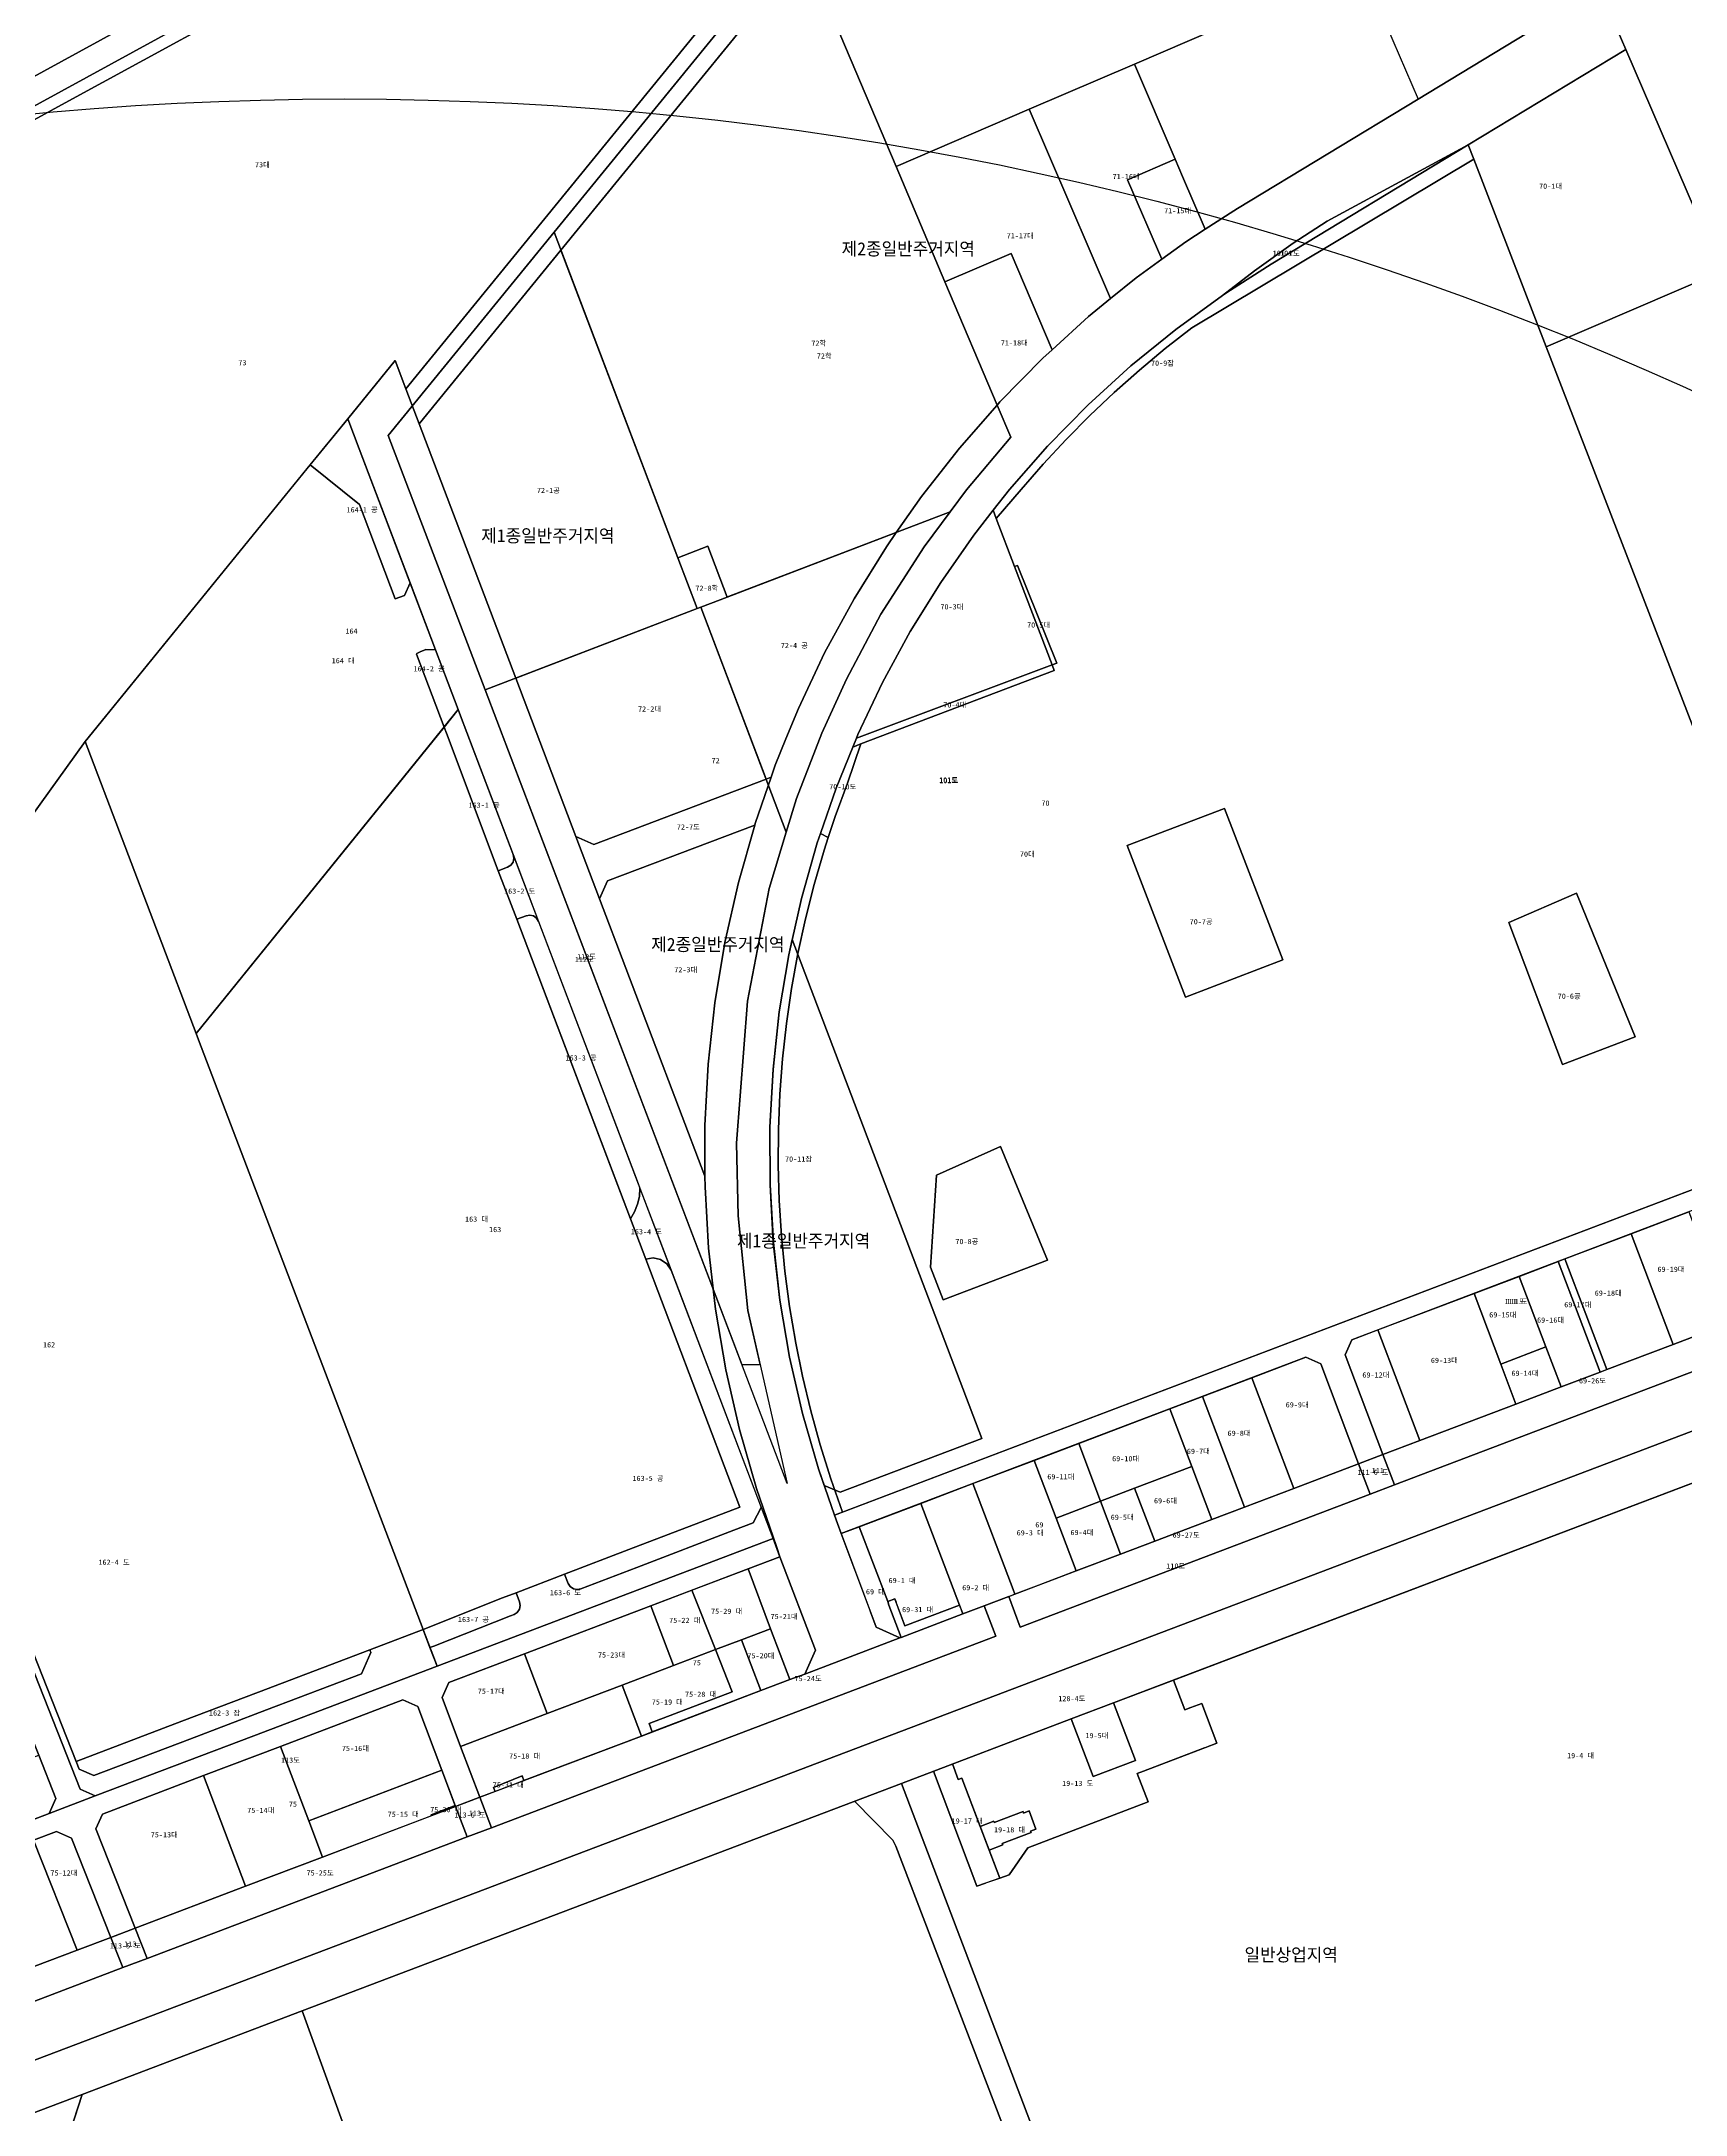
# Model space of a CAD drawing. Header units: metres. Extents: x 198218 to 208474, y 536547 to 547345.
# Drawn here: x 200132 to 200637, y 545053 to 545691 of the extents above; entities that cross this region are included whole.
import ezdxf
from ezdxf.enums import TextEntityAlignment as Align

# ---------------------------------------------------------------- set-up
doc = ezdxf.new("R2010")
doc.units = ezdxf.units.M
for name, color, linetype in [('CENTER_RADIUS', 1, 'Continuous'), ('PARCEL_BONBUN', 7, 'Continuous'), ('PARCEL_BUBUN', 8, 'Continuous'), ('PARCEL_LABEL', 3, 'Continuous'), ('ZONING', 5, 'Continuous'), ('ZONING_LABEL', 6, 'Continuous')]:
    doc.layers.add(name, color=color, linetype=linetype)

msp = doc.modelspace()

# ---------------------------------------------------------------- linework, layer by layer
at = {"layer": 'CENTER_RADIUS'}
msp.add_circle((200224.7, 544673.01), 1000, dxfattribs=at)
at = {"layer": 'PARCEL_BONBUN'}
for points in [[(200469.7, 545981.2), (200465.55, 545976.14), (200294.28, 545767.45), (200211.23, 545715.73), (199947.81, 545571.63), (199925.92, 545559.65), (199922.96, 545567.15), (200207.39, 545722.74), (200294.19, 545776.79), (200469.7, 545990.66), (200469.7, 545981.2)], [(200027.2, 545324.34), (200021.43, 545320.56), (200020.58, 545320.01), (199925.92, 545559.65), (199947.81, 545571.63), (200211.23, 545715.73), (200294.28, 545767.45), (200465.55, 545976.14), (200518.56, 545933.47), (200518.57, 545933.14), (200518.81, 545921.16), (200243.63, 545583.88), (200240.33, 545592.58), (200225.74, 545574.65), (200213.14, 545559.18), (200144.92, 545475.38), (200100.49, 545413.51), (200007.98, 545378.97), (200027.2, 545324.34)], [(200455.53, 545827.78), (200366.34, 545718.47), (200291.32, 545626.5), (200247.73, 545573.07), (200243.63, 545583.88), (200518.81, 545921.16), (200523.26, 545910.8), (200517.17, 545903.33), (200492.03, 545872.52), (200475.91, 545852.76), (200466.74, 545841.53), (200455.53, 545827.78)], [(200394.4, 545652.24), (200409.42, 545616.78), (200425.48, 545578.86), (200413.86, 545565.63), (200402.2, 545550.76), (200394.45, 545539.65), (200342.86, 545519.95), (200342.41, 545519.78), (200336.47, 545535.42), (200327.25, 545531.88), (200291.32, 545626.5), (200366.34, 545718.47), (200371.04, 545707.37), (200394.4, 545652.24)], [(200494.77, 545612.56), (200504.59, 545620.1), (200516.49, 545628.63), (200526.97, 545635.41), (200570.33, 545658.87), (200509.71, 545622.19), (200497.29, 545614.19), (200494.77, 545612.56)], [(200336.6, 545376.12), (200335.58, 545357.26), (200335.61, 545341.59), (200303.2, 545426.96), (200295.93, 545446.11), (200277.44, 545494.83), (200247.73, 545573.07), (200291.32, 545626.5), (200327.25, 545531.88), (200336.47, 545535.42), (200342.41, 545519.78), (200394.45, 545539.65), (200391.39, 545535.27), (200381.45, 545519.2), (200372.42, 545502.61), (200364.33, 545485.54), (200360.5, 545476.14), (200357.19, 545468.04), (200355.93, 545464.37), (200351.04, 545450.17), (200350.89, 545449.62), (200345.89, 545431.99), (200341.76, 545413.55), (200338.66, 545394.91), (200336.6, 545376.12)], [(200240.33, 545592.58), (200243.63, 545583.88), (200247.73, 545573.07), (200277.44, 545494.83), (200295.93, 545446.11), (200303.2, 545426.96), (200335.61, 545341.59), (200335.62, 545338.36), (200336.71, 545319.5), (200338.84, 545300.72), (200342.01, 545282.09), (200346.21, 545263.67), (200351.43, 545245.51), (200357.65, 545227.67), (200358.67, 545224.52), (200356.54, 545230.13), (200260.43, 545483.27), (200259.71, 545485.16), (200229.25, 545565.41), (200225.74, 545574.65), (200240.33, 545592.58)], [(200244.9, 545524.17), (200252.74, 545503.52), (200259.71, 545485.16), (200255.35, 545479.76), (200179.13, 545385.5), (200144.92, 545475.38), (200214.2, 545560.48), (200225.75, 545574.65), (200229.26, 545565.41), (200244.91, 545524.18), (200244.9, 545524.17)], [(200248.9, 545202.19), (200179.85, 545383.61), (200179.13, 545385.5), (200252.14, 545475.79), (200259.71, 545485.16), (200260.43, 545483.27), (200276.64, 545440.57), (200284.45, 545420), (200314.74, 545340.24), (200315.62, 545337.91), (200325.17, 545312.75), (200352.91, 545239.7), (200356.54, 545230.13), (200253.19, 545190.9), (200251.03, 545196.59), (200248.9, 545202.19), (200248.9, 545202.19)], [(200196.85, 545169.51), (200148.03, 545150.98), (200143.42, 545153.01), (200091.54, 545284.39), (200069.37, 545340.52), (200027.2, 545324.34), (200025.92, 545328), (200007.98, 545378.97), (200012.67, 545380.72), (200048.69, 545394.17), (200100.49, 545413.51), (200144.92, 545475.38), (200179.13, 545385.5), (200179.85, 545383.61), (200248.9, 545202.19), (200249.02, 545201.88), (200253.19, 545190.9), (200219.53, 545178.12), (200196.85, 545169.51)], [(200375.47, 545237.31), (200717.78, 545367.26), (200749.22, 545376.3), (200751.62, 545370.75), (200719.68, 545361.56), (200679.82, 545346.43), (200677.77, 545341.87), (200689.42, 545311.16), (200681.94, 545308.32), (200670.29, 545339.03), (200665.72, 545341.08), (200534.52, 545291.27), (200532.47, 545286.7), (200544.12, 545255.99), (200536.64, 545253.15), (200524.99, 545283.86), (200520.42, 545285.91), (200377.52, 545231.67), (200376.39, 545234.79), (200375.47, 545237.31)], [(200801.01, 545340.69), (200792.91, 545321.57), (200102.06, 545059.29), (200116.43, 545082.93), (200156.56, 545098.16), (200164.04, 545101), (200262.46, 545138.36), (200269.94, 545141.2), (200425.07, 545200.09), (200421.52, 545209.45), (200422.29, 545209.74), (200429.03, 545212.3), (200432.55, 545202.93), (200540.19, 545243.8), (200547.67, 545246.64), (200656.76, 545288.06), (200653.21, 545297.41), (200660.69, 545300.24), (200664.24, 545290.9), (200768.84, 545330.61), (200801.01, 545340.69)], [(200461.29, 545179.62), (200479.73, 545186.62), (200744.28, 545287.05), (200765.07, 545294.95), (200791.64, 545283.67), (200815.49, 545228.03), (200821.72, 545213.51), (200825.74, 545204.13), (200826.74, 545201.79), (200828.46, 545197.8), (200831.05, 545191.73), (200831.29, 545191.17), (200832.41, 545188.56), (200862.95, 545117.18), (200481.79, 544929.31), (200450.69, 545011.09), (200396.02, 545154.84), (200405.92, 545158.6), (200406.78, 545158.93), (200411.72, 545160.8), (200448.24, 545174.67), (200461.29, 545179.62)], [(200135.94, 545150.17), (200130.68, 545163.5), (200122.64, 545183.84), (200112.75, 545208.92), (200100.18, 545240.76), (200095.57, 545242.79), (200055.94, 545227.74), (200052.21, 545226.32), (200050, 545231.9), (200053.84, 545233.37), (200076.86, 545242.11), (200093.34, 545248.37), (200095.36, 545252.94), (200090.74, 545264.63), (200087.11, 545273.85), (200085.35, 545278.29), (200084.12, 545281.41), (200091.54, 545284.39), (200143.42, 545153.01), (200148.03, 545150.98), (200133.93, 545145.62), (200135.94, 545150.17)], [(200386.55, 545207.57), (200386.18, 545208.55), (200377.52, 545231.67), (200383.05, 545233.77), (200402.01, 545240.97), (200418.04, 545247.05), (200436.9, 545254.21), (200450.55, 545259.39), (200478.58, 545270.03), (200488.63, 545273.85), (200503.84, 545279.62), (200520.42, 545285.91), (200524.99, 545283.86), (200536.64, 545253.15), (200540.19, 545243.8), (200432.55, 545202.93), (200429.03, 545212.31), (200424.46, 545210.57), (200421.52, 545209.45), (200414.93, 545206.95), (200395.97, 545199.75), (200395.57, 545199.6), (200388.3, 545202.89), (200386.55, 545207.57)], [(200544.12, 545255.99), (200547.67, 545246.64), (200540.19, 545243.8), (200536.64, 545253.15), (200544.12, 545255.99)], [(200122.64, 545183.84), (200130.68, 545163.5), (200135.94, 545150.17), (200133.93, 545145.62), (200092.34, 545129.83), (200090.58, 545129.16), (200084.02, 545145.77), (200075.99, 545166.1), (200066.09, 545191.17), (200052.21, 545226.32), (200055.93, 545227.74), (200095.57, 545242.79), (200100.18, 545240.76), (200112.75, 545208.92), (200122.64, 545183.84)], [(200260.44, 545166.22), (200254.73, 545181.28), (200256.78, 545185.85), (200280.13, 545194.71), (200318.93, 545209.44), (200331.6, 545214.25), (200348.84, 545220.79), (200358.67, 545224.52), (200369.57, 545195.78), (200366.29, 545188.48), (200395.57, 545199.6), (200395.97, 545199.75), (200414.93, 545206.95), (200421.52, 545209.45), (200425.07, 545200.09), (200269.94, 545141.2), (200266.39, 545150.55), (200260.44, 545166.22)], [(200181.38, 545157.22), (200205.08, 545166.22), (200242.68, 545180.49), (200247.25, 545178.44), (200254.67, 545158.89), (200258.79, 545148.05), (200258.91, 545147.71), (200262.46, 545138.36), (200164.04, 545101), (200160.36, 545110.3), (200148.24, 545140.85), (200150.25, 545145.4), (200181.38, 545157.22)], [(200135.14, 545031.62), (200135.8, 545033.69), (200144.01, 545059.17), (200211.72, 545084.87), (200381.61, 545149.37), (200396.02, 545154.84), (200450.69, 545011.09), (200481.79, 544929.31), (200474.16, 544925.55), (200466.8, 544921.92), (200273.98, 544826.89), (200270.35, 544825.09), (200152.07, 545003.7), (200140.75, 545020.79), (200134.63, 545030.04), (200135.14, 545031.62)], [(200266.39, 545150.55), (200269.94, 545141.2), (200262.46, 545138.36), (200258.91, 545147.71), (200266.39, 545150.55)], [(200140.77, 545138.01), (200152.89, 545107.45), (200156.56, 545098.16), (200116.43, 545082.93), (200107.23, 545087), (200099.17, 545107.41), (200092.78, 545123.58), (200094.43, 545124.2), (200111.82, 545130.81), (200129.12, 545137.37), (200136.15, 545140.04), (200140.77, 545138.01)], [(200160.36, 545110.3), (200164.04, 545101), (200156.56, 545098.16), (200152.89, 545107.45), (200160.36, 545110.3)]]:
    msp.add_lwpolyline(points, close=True, dxfattribs=at)
for points in [[(200648.25, 545619.92), (200618.86, 545688.24), (200610.88, 545706.79), (200608.27, 545712.88), (200596.95, 545739.23), (200574.74, 545790.95), (200572.37, 545796.46), (200560.3, 545824.55), (200548.28, 545852.55), (200532.97, 545888.18), (200527.06, 545901.94), (200523.26, 545910.8), (200518.81, 545921.16), (200518.81, 545921.16), (200550.03, 545924.24), (200581.91, 545850.1), (200636.8, 545722.47), (200644.77, 545703.92)], [(200207.39, 545722.74), (199922.96, 545567.15), (199911.84, 545595.29), (200128.96, 545715.1)], [(200610.88, 545706.79), (200618.86, 545688.24), (200618.86, 545688.24), (200570.33, 545658.87), (200526.97, 545635.41), (200516.49, 545628.63), (200504.59, 545620.1), (200494.77, 545612.56), (200480.38, 545602.11), (200466.6, 545590.88), (200453.45, 545578.91), (200440.99, 545566.22), (200429.25, 545552.85), (200424.25, 545546.47), (200418.28, 545538.86), (200408.1, 545524.28), (200398.74, 545509.15), (200390.24, 545493.53), (200382.63, 545477.46), (200382.2, 545476.41), (200381.07, 545473.64), (200375.91, 545461), (200371.12, 545447.08), (200370.12, 545444.18), (200365.28, 545427.07), (200361.39, 545409.72), (200358.47, 545392.17), (200356.53, 545374.5), (200355.58, 545356.73), (200355.61, 545338.94), (200356.63, 545321.19), (200358.64, 545303.53), (200361.63, 545286), (200365.58, 545268.66), (200370.49, 545251.58), (200375.47, 545237.31), (200376.35, 545234.78), (200377.52, 545231.67), (200388.3, 545202.89), (200395.57, 545199.6), (200366.29, 545188.48), (200369.57, 545195.78), (200358.67, 545224.52), (200357.65, 545227.67), (200351.43, 545245.51), (200346.21, 545263.67), (200342.01, 545282.09), (200338.84, 545300.72), (200336.71, 545319.5), (200335.62, 545338.36), (200335.61, 545341.59), (200335.58, 545357.26), (200336.6, 545376.12), (200338.66, 545394.91), (200341.76, 545413.55), (200345.89, 545431.99), (200350.89, 545449.62), (200351.04, 545450.17), (200355.93, 545464.37), (200357.19, 545468.04), (200360.5, 545476.14), (200364.33, 545485.54), (200372.42, 545502.61), (200381.45, 545519.2), (200391.39, 545535.27), (200394.45, 545539.65), (200402.2, 545550.76), (200413.86, 545565.63), (200425.48, 545578.86), (200426.33, 545579.83), (200439.57, 545593.31), (200442.36, 545595.85), (200453.54, 545606.04), (200460.36, 545611.59), (200468.19, 545617.97), (200476.1, 545623.71), (200483.48, 545629.07), (200489.49, 545632.94), (200498.27, 545638.6), (200499.36, 545639.3), (200554.93, 545672.93), (200605.21, 545703.36)], [(200605.21, 545703.36), (200554.93, 545672.93), (200499.36, 545639.3), (200498.27, 545638.6), (200489.49, 545632.94), (200483.48, 545629.07), (200476.1, 545623.71), (200468.19, 545617.97), (200460.36, 545611.59), (200453.54, 545606.04), (200442.36, 545595.85), (200439.57, 545593.31), (200426.33, 545579.83), (200425.48, 545578.86), (200409.42, 545616.78), (200394.4, 545652.24), (200371.04, 545707.37)], [(200717.78, 545367.26), (200377.95, 545238.25), (200375.47, 545237.31), (200370.49, 545251.58), (200370.49, 545251.58), (200365.58, 545268.66), (200361.63, 545286), (200358.64, 545303.53), (200356.63, 545321.19), (200355.61, 545338.94), (200355.58, 545356.73), (200356.53, 545374.5), (200358.47, 545392.17), (200361.39, 545409.72), (200365.28, 545427.07), (200370.12, 545444.18), (200371.12, 545447.08), (200375.91, 545461), (200381.07, 545473.64), (200382.2, 545476.41), (200382.63, 545477.46), (200390.24, 545493.53), (200398.74, 545509.15), (200408.1, 545524.28), (200418.28, 545538.86), (200424.25, 545546.47), (200429.25, 545552.85), (200440.99, 545566.22), (200453.45, 545578.91), (200466.6, 545590.88), (200480.38, 545602.11), (200494.77, 545612.56), (200497.29, 545614.19), (200509.71, 545622.19), (200570.33, 545658.87), (200618.86, 545688.24), (200648.25, 545619.92)], [(199823.34, 544969.53), (199867.29, 544986.21), (199891.39, 544995.36), (199900.92, 544998.98), (199935.34, 545012.05), (200048.15, 545054.87), (200050.74, 545055.85), (200075.92, 545065.41), (200079.93, 545074.5), (200068.64, 545103.08), (199895.55, 545541.47), (199892.58, 545548.97), (199881, 545578.22), (199873.57, 545596.98), (199866.29, 545615.36), (199881.72, 545623.91), (200013.4, 545290.54), (200011.58, 545288.33), (200102.06, 545059.29), (200792.91, 545321.57), (201296.44, 545512.81)], [(200656.76, 545288.06), (200547.67, 545246.64), (200544.12, 545255.99), (200532.47, 545286.7), (200534.52, 545291.27), (200542.57, 545294.33), (200572.14, 545305.55), (200572.14, 545305.55), (200586, 545310.81), (200598.06, 545315.39), (200600.12, 545316.17), (200620.49, 545323.91), (200638.2, 545330.63)], [(200744.28, 545287.05), (200461.29, 545179.62), (200448.24, 545174.67), (200396.02, 545154.84), (200211.72, 545084.87), (200144.01, 545059.17), (200134.63, 545030.04)], [(200092.34, 545129.83), (200133.93, 545145.62), (200148.03, 545150.98), (200196.85, 545169.51), (200219.53, 545178.12), (200253.19, 545190.9), (200356.54, 545230.13), (200358.67, 545224.52), (200348.84, 545220.79), (200318.93, 545209.44), (200280.13, 545194.71), (200256.78, 545185.85), (200254.73, 545181.28), (200260.44, 545166.22), (200266.39, 545150.55), (200258.91, 545147.71), (200254.67, 545158.89), (200247.25, 545178.44), (200242.68, 545180.49), (200205.08, 545166.22), (200181.38, 545157.22), (200150.25, 545145.4), (200148.24, 545140.85), (200160.36, 545110.3), (200152.89, 545107.45), (200140.77, 545138.01), (200136.15, 545140.04), (200129.12, 545137.37)]]:
    msp.add_lwpolyline(points, dxfattribs=at)
at = {"layer": 'PARCEL_BUBUN'}
for points in [[(200469.7, 545981.2), (200465.55, 545976.14), (200294.28, 545767.45), (200211.23, 545715.73), (199947.81, 545571.63), (199925.92, 545559.65), (199922.96, 545567.15), (200207.39, 545722.74), (200294.19, 545776.79), (200469.7, 545990.66), (200469.7, 545981.2)], [(200518.57, 545933.14), (200518.81, 545921.16), (200243.63, 545583.88), (200240.33, 545592.58), (200225.74, 545574.65), (200213.14, 545559.18), (200144.92, 545475.38), (200100.49, 545413.51), (200007.98, 545378.97), (199995.54, 545414.33), (199979.57, 545470.05), (199958.54, 545520.67), (199946.13, 545549.1), (199947.47, 545567.1), (200001.54, 545596.68), (200059.88, 545628.59), (200137.7, 545671.16), (200212.27, 545711.95), (200251.21, 545736.21), (200286.86, 545758.41), (200294.28, 545767.45), (200465.55, 545976.14), (200518.56, 545933.47), (200518.57, 545933.14)], [(200523.26, 545910.8), (200517.17, 545903.33), (200492.03, 545872.52), (200475.91, 545852.76), (200466.74, 545841.53), (200455.53, 545827.78), (200366.34, 545718.47), (200291.32, 545626.5), (200247.73, 545573.07), (200243.63, 545583.88), (200518.81, 545921.16), (200523.26, 545910.8)], [(200465.47, 545804.63), (200487.45, 545753.46), (200509.66, 545701.75), (200467.67, 545683.71), (200435.35, 545669.82), (200394.4, 545652.24), (200371.04, 545707.37), (200460.14, 545817.05), (200465.47, 545804.63)], [(200505.83, 545761.35), (200574.74, 545790.95), (200596.95, 545739.23), (200537.43, 545713.67), (200554.93, 545672.93), (200499.36, 545639.3), (200498.27, 545638.6), (200489.49, 545632.94), (200482.51, 545649.17), (200480.24, 545654.46), (200467.67, 545683.71), (200509.66, 545701.75), (200487.45, 545753.46), (200505.83, 545761.35)], [(199947.81, 545571.63), (200211.23, 545715.73), (200294.28, 545767.45), (200286.86, 545758.41), (200251.21, 545736.21), (200212.27, 545711.95), (200137.7, 545671.16), (200059.88, 545628.59), (200001.54, 545596.68), (199947.47, 545567.1), (199947.81, 545571.63)], [(200371.04, 545707.37), (200394.4, 545652.24), (200409.42, 545616.78), (200425.48, 545578.86), (200413.86, 545565.63), (200402.2, 545550.76), (200394.45, 545539.65), (200342.86, 545519.95), (200342.41, 545519.78), (200336.47, 545535.42), (200327.25, 545531.88), (200291.32, 545626.5), (200366.34, 545718.47), (200371.04, 545707.37)], [(200467.67, 545683.71), (200480.24, 545654.46), (200465.59, 545648.16), (200476.1, 545623.71), (200468.19, 545617.97), (200460.36, 545611.59), (200435.35, 545669.82), (200467.67, 545683.71)], [(200570.33, 545658.87), (200618.86, 545688.24), (200648.25, 545619.92), (200594.33, 545596.73), (200572.05, 545654.44), (200570.33, 545658.87)], [(200435.35, 545669.82), (200460.36, 545611.59), (200453.54, 545606.04), (200442.36, 545595.85), (200429.83, 545625.42), (200409.42, 545616.78), (200394.4, 545652.24), (200435.35, 545669.82)], [(200572.05, 545654.44), (200485.37, 545602.56), (200477.2, 545596.22), (200469.22, 545589.61), (200461.48, 545582.75), (200453.96, 545575.64), (200446.68, 545568.28), (200439.64, 545560.69), (200432.86, 545552.87), (200425.19, 545543.99), (200424.25, 545546.47), (200429.25, 545552.85), (200440.99, 545566.22), (200453.45, 545578.91), (200466.6, 545590.88), (200480.38, 545602.11), (200494.77, 545612.56), (200497.29, 545614.19), (200509.71, 545622.19), (200570.33, 545658.87), (200572.05, 545654.44)], [(200494.77, 545612.56), (200504.59, 545620.1), (200516.49, 545628.63), (200526.97, 545635.41), (200570.33, 545658.87), (200509.71, 545622.19), (200497.29, 545614.19), (200494.77, 545612.56)], [(200489.49, 545632.94), (200483.48, 545629.07), (200476.1, 545623.71), (200465.59, 545648.16), (200480.24, 545654.46), (200482.51, 545649.17), (200489.49, 545632.94)], [(200247.73, 545573.07), (200291.32, 545626.5), (200327.25, 545531.88), (200333.19, 545516.24), (200277.44, 545494.83), (200247.73, 545573.07)], [(200442.36, 545595.85), (200439.57, 545593.31), (200426.33, 545579.83), (200425.48, 545578.86), (200409.42, 545616.78), (200429.83, 545625.42), (200442.36, 545595.85)], [(200648.25, 545619.92), (200700.08, 545499.42), (200641.06, 545475.75), (200594.33, 545596.73), (200648.25, 545619.92)], [(200225.74, 545574.65), (200240.33, 545592.58), (200243.63, 545583.88), (200247.73, 545573.07), (200277.44, 545494.83), (200295.93, 545446.11), (200303.2, 545426.96), (200335.61, 545341.59), (200335.62, 545338.36), (200336.71, 545319.5), (200338.84, 545300.72), (200342.01, 545282.09), (200346.21, 545263.67), (200351.43, 545245.51), (200357.65, 545227.67), (200358.67, 545224.52), (200356.54, 545230.13), (200260.43, 545483.27), (200259.71, 545485.16), (200229.25, 545565.41), (200225.74, 545574.65)], [(200214.2, 545560.48), (200225.75, 545574.65), (200229.26, 545565.41), (200244.91, 545524.18), (200243.17, 545520.31), (200240.36, 545519.25), (200229.37, 545548.21), (200214.2, 545560.48)], [(200144.92, 545475.38), (200214.2, 545560.48), (200229.37, 545548.21), (200240.36, 545519.25), (200243.17, 545520.31), (200244.9, 545524.17), (200252.74, 545503.52), (200249.72, 545503.6), (200247.97, 545502.93), (200246.97, 545502.38), (200246.83, 545502.2), (200255.35, 545479.76), (200179.13, 545385.5), (200144.92, 545475.38)], [(200424.25, 545546.47), (200425.19, 545543.99), (200430.83, 545529.2), (200442.37, 545498.92), (200382.2, 545476.41), (200382.63, 545477.46), (200390.24, 545493.53), (200398.74, 545509.15), (200408.1, 545524.28), (200418.28, 545538.86), (200424.25, 545546.47)], [(200394.45, 545539.65), (200391.39, 545535.27), (200381.45, 545519.2), (200372.42, 545502.61), (200364.33, 545485.54), (200360.5, 545476.14), (200357.19, 545468.04), (200355.93, 545464.37), (200354.4, 545463.79), (200334.33, 545516.68), (200337.26, 545517.8), (200342.41, 545519.78), (200342.86, 545519.95), (200394.45, 545539.65)], [(200342.41, 545519.78), (200337.26, 545517.8), (200334.33, 545516.68), (200333.19, 545516.24), (200327.25, 545531.88), (200336.47, 545535.42), (200342.41, 545519.78)], [(200442.37, 545498.92), (200430.83, 545529.2), (200431.68, 545529.48), (200443.81, 545499.46), (200442.37, 545498.92)], [(200333.19, 545516.24), (200334.33, 545516.68), (200354.4, 545463.79), (200301.4, 545443.66), (200295.93, 545446.11), (200277.44, 545494.83), (200333.19, 545516.24)], [(200246.83, 545502.2), (200246.97, 545502.38), (200247.97, 545502.93), (200249.72, 545503.6), (200252.74, 545503.52), (200259.71, 545485.16), (200255.35, 545479.76), (200246.83, 545502.2)], [(200442.37, 545498.92), (200443.04, 545497.16), (200383.55, 545474.58), (200381.07, 545473.64), (200382.2, 545476.41), (200442.37, 545498.92)], [(200272.02, 545435.61), (200256.06, 545477.86), (200255.35, 545479.76), (200255.29, 545479.68), (200259.71, 545485.16), (200260.43, 545483.27), (200276.64, 545440.57), (200276.84, 545439.42), (200276.58, 545438.27), (200275.9, 545437.32), (200274.9, 545436.7), (200272.02, 545435.61)], [(200179.13, 545385.5), (200255.35, 545479.76), (200256.06, 545477.86), (200272.02, 545435.61), (200277.7, 545420.65), (200312.67, 545328.53), (200317.39, 545316.12), (200346.35, 545239.83), (200312.22, 545226.75), (200292.44, 545219.17), (200277.5, 545213.45), (200273.38, 545211.87), (200248.9, 545202.19), (200179.85, 545383.61), (200179.13, 545385.5)], [(200029.61, 545332.56), (200066.86, 545346.27), (200048.69, 545394.17), (200100.49, 545413.51), (200144.92, 545475.38), (200179.13, 545385.5), (200179.85, 545383.61), (200248.9, 545202.19), (200232.53, 545195.96), (200198.31, 545182.93), (200174.74, 545173.97), (200142.18, 545161.59), (200069.84, 545344.78), (200030.61, 545329.73), (200029.61, 545332.56)], [(200383.55, 545474.58), (200379.4, 545462.49), (200375.64, 545452.24), (200373.53, 545445.81), (200371.12, 545447.08), (200375.91, 545461), (200381.07, 545473.64), (200383.55, 545474.58)], [(200355.93, 545464.37), (200351.04, 545450.17), (200350.89, 545449.62), (200305.65, 545432.45), (200303.2, 545426.96), (200295.93, 545446.11), (200301.4, 545443.66), (200354.4, 545463.79), (200355.93, 545464.37)], [(200483.43, 545396.69), (200513.31, 545408.16), (200495.45, 545454.73), (200465.46, 545443.33), (200483.43, 545396.69)], [(200483.43, 545396.69), (200465.46, 545443.33), (200495.45, 545454.73), (200513.31, 545408.16), (200483.43, 545396.69)], [(200303.2, 545426.96), (200305.65, 545432.45), (200350.89, 545449.62), (200345.89, 545431.99), (200341.76, 545413.55), (200338.66, 545394.91), (200336.6, 545376.12), (200335.58, 545357.26), (200335.61, 545341.59), (200303.2, 545426.96)], [(200373.53, 545445.81), (200372.24, 545441.87), (200369.19, 545431.39), (200366.51, 545420.8), (200364.2, 545410.14), (200362.26, 545399.4), (200360.68, 545388.59), (200359.49, 545377.74), (200358.66, 545366.86), (200358.22, 545355.95), (200358.15, 545345.04), (200358.45, 545334.12), (200359.14, 545323.23), (200360.19, 545312.37), (200361.63, 545301.54), (200363.42, 545290.84), (200363.43, 545290.78), (200365.61, 545280.08), (200368.15, 545269.47), (200371.06, 545258.95), (200374.33, 545248.53), (200377.95, 545238.25), (200375.47, 545237.31), (200370.49, 545251.58), (200365.58, 545268.66), (200361.63, 545286), (200358.64, 545303.53), (200356.63, 545321.19), (200355.61, 545338.94), (200355.58, 545356.73), (200356.53, 545374.5), (200358.47, 545392.17), (200361.39, 545409.72), (200365.28, 545427.07), (200370.12, 545444.18), (200371.12, 545447.08), (200373.53, 545445.81)], [(200272.02, 545435.61), (200274.9, 545436.7), (200275.9, 545437.32), (200276.58, 545438.27), (200276.84, 545439.42), (200276.64, 545440.57), (200284.45, 545420), (200284.45, 545420), (200283.83, 545421), (200282.88, 545421.67), (200281.74, 545421.94), (200280.58, 545421.74), (200277.7, 545420.65), (200272.02, 545435.61)], [(200599.36, 545376.03), (200621.76, 545384.53), (200603.68, 545428.71), (200582.88, 545419.69), (200599.36, 545376.03)], [(200599.36, 545376.03), (200582.88, 545419.69), (200603.68, 545428.71), (200621.76, 545384.53), (200599.36, 545376.03)], [(200277.7, 545420.65), (200280.58, 545421.74), (200281.74, 545421.94), (200282.88, 545421.67), (200283.83, 545421), (200284.45, 545420), (200314.74, 545340.24), (200315.62, 545337.91), (200315.43, 545335.42), (200314.87, 545332.99), (200313.94, 545330.68), (200312.67, 545328.53), (200308.79, 545338.76), (200277.7, 545420.65)], [(200375.47, 545237.31), (200717.78, 545367.26), (200749.22, 545376.3), (200751.62, 545370.75), (200719.68, 545361.56), (200679.82, 545346.43), (200677.77, 545341.87), (200689.42, 545311.16), (200681.94, 545308.32), (200670.29, 545339.03), (200665.72, 545341.08), (200534.52, 545291.27), (200532.47, 545286.7), (200544.12, 545255.99), (200536.64, 545253.15), (200524.99, 545283.86), (200520.42, 545285.91), (200377.52, 545231.67), (200376.39, 545234.79), (200375.47, 545237.31)], [(200025.92, 545328), (200030.61, 545329.73), (200069.84, 545344.78), (200142.18, 545161.59), (200143.1, 545159.26), (200147.67, 545157.25), (200177.15, 545168.46), (200200.72, 545177.42), (200230.01, 545188.58), (200232.86, 545195.07), (200232.53, 545195.96), (200232.53, 545195.96), (200248.9, 545202.19), (200249.02, 545201.88), (200253.19, 545190.9), (200219.53, 545178.12), (200196.85, 545169.51), (200148.03, 545150.98), (200143.42, 545153.01), (200091.54, 545284.39), (200069.37, 545340.52), (200027.2, 545324.34), (200025.92, 545328)], [(200408.82, 545303.59), (200440.98, 545315.77), (200426.52, 545350.71), (200406.83, 545341.9), (200404.95, 545313.62), (200408.82, 545303.59)], [(200408.82, 545303.59), (200404.95, 545313.62), (200406.83, 545341.9), (200426.52, 545350.71), (200440.98, 545315.77), (200408.82, 545303.59)], [(200801.01, 545340.69), (200792.91, 545321.57), (200102.06, 545059.29), (200116.43, 545082.93), (200156.56, 545098.16), (200164.04, 545101), (200262.46, 545138.36), (200269.94, 545141.2), (200425.07, 545200.09), (200421.52, 545209.45), (200422.29, 545209.74), (200429.03, 545212.3), (200432.55, 545202.93), (200540.19, 545243.8), (200547.67, 545246.64), (200656.76, 545288.06), (200653.21, 545297.41), (200660.69, 545300.24), (200664.24, 545290.9), (200768.84, 545330.61), (200801.01, 545340.69)], [(200312.67, 545328.53), (200313.94, 545330.68), (200314.87, 545332.99), (200315.43, 545335.42), (200315.62, 545337.91), (200325.17, 545312.75), (200323.88, 545314.68), (200321.95, 545315.99), (200319.68, 545316.49), (200317.39, 545316.12), (200312.67, 545328.53)], [(200620.49, 545323.91), (200638.2, 545330.63), (200651.11, 545296.61), (200633.4, 545289.89), (200620.49, 545323.91)], [(200792.91, 545321.57), (200809.09, 545311.66), (200765.07, 545294.95), (200744.28, 545287.05), (200461.29, 545179.62), (200448.24, 545174.67), (200396.02, 545154.84), (200211.72, 545084.87), (200144.01, 545059.17), (200086.36, 545037.29), (200075.92, 545065.41), (200102.06, 545059.29), (200792.91, 545321.57)], [(200600.12, 545316.17), (200620.49, 545323.91), (200633.4, 545289.89), (200613.03, 545282.15), (200600.12, 545316.17)], [(200292.44, 545219.17), (200312.22, 545226.75), (200346.35, 545239.83), (200317.39, 545316.12), (200319.68, 545316.49), (200321.95, 545315.99), (200323.88, 545314.68), (200325.17, 545312.75), (200352.91, 545239.7), (200352.91, 545239.7), (200350.4, 545234.95), (200344.51, 545232.69), (200314.64, 545221.25), (200297.41, 545214.65), (200296.27, 545214.45), (200295.13, 545214.71), (200294.18, 545215.38), (200293.55, 545216.36), (200292.44, 545219.17)], [(200586, 545310.81), (200598.06, 545315.39), (200610.96, 545281.37), (200598.91, 545276.79), (200594.25, 545289.08), (200586, 545310.81)], [(200598.06, 545315.39), (200600.12, 545316.17), (200613.03, 545282.15), (200610.96, 545281.37), (200598.06, 545315.39)], [(200572.14, 545305.55), (200586, 545310.81), (200594.25, 545289.08), (200580.39, 545283.82), (200572.14, 545305.55)], [(200542.57, 545294.33), (200572.14, 545305.55), (200580.39, 545283.82), (200585.05, 545271.53), (200555.48, 545260.3), (200542.57, 545294.33)], [(200542.57, 545294.33), (200555.48, 545260.3), (200544.12, 545255.99), (200532.47, 545286.7), (200534.52, 545291.27), (200542.57, 545294.33)], [(200653.21, 545297.41), (200656.76, 545288.06), (200547.67, 545246.64), (200544.12, 545255.99), (200555.48, 545260.3), (200585.05, 545271.53), (200598.91, 545276.79), (200610.96, 545281.37), (200613.03, 545282.15), (200633.4, 545289.89), (200651.11, 545296.61), (200653.21, 545297.41)], [(200580.39, 545283.82), (200594.25, 545289.08), (200598.91, 545276.79), (200585.05, 545271.53), (200580.39, 545283.82)], [(200084.12, 545281.41), (200091.54, 545284.39), (200143.42, 545153.01), (200148.03, 545150.98), (200133.93, 545145.62), (200135.94, 545150.17), (200130.68, 545163.5), (200122.64, 545183.84), (200112.75, 545208.92), (200100.18, 545240.76), (200095.57, 545242.79), (200055.93, 545227.74), (200052.21, 545226.32), (200050, 545231.9), (200053.84, 545233.37), (200076.86, 545242.11), (200093.34, 545248.37), (200095.36, 545252.94), (200090.74, 545264.63), (200087.11, 545273.85), (200085.35, 545278.29), (200084.12, 545281.41)], [(200503.84, 545279.62), (200520.42, 545285.91), (200524.99, 545283.86), (200536.64, 545253.15), (200516.75, 545245.6), (200503.84, 545279.62)], [(200488.63, 545273.85), (200503.84, 545279.62), (200516.75, 545245.6), (200501.54, 545239.83), (200488.63, 545273.85)], [(200450.55, 545259.39), (200478.58, 545270.03), (200485.32, 545252.29), (200467.73, 545245.61), (200457.27, 545241.64), (200450.55, 545259.39)], [(200478.58, 545270.03), (200488.63, 545273.85), (200501.54, 545239.83), (200491.5, 545236.02), (200485.32, 545252.29), (200478.58, 545270.03)], [(200436.9, 545254.21), (200450.55, 545259.39), (200457.27, 545241.64), (200443.63, 545236.46), (200436.9, 545254.21)], [(200536.64, 545253.15), (200544.12, 545255.99), (200547.67, 545246.64), (200540.19, 545243.8), (200536.64, 545253.15)], [(200436.9, 545254.21), (200443.63, 545236.46), (200449.81, 545220.19), (200438.33, 545215.83), (200430.96, 545213.03), (200430.43, 545214.43), (200418.04, 545247.05), (200436.9, 545254.21)], [(200536.64, 545253.15), (200540.19, 545243.8), (200432.55, 545202.93), (200429.03, 545212.3), (200430.96, 545213.03), (200449.81, 545220.19), (200463.46, 545225.37), (200473.92, 545229.34), (200491.5, 545236.02), (200501.54, 545239.83), (200516.75, 545245.6), (200536.64, 545253.15)], [(200467.73, 545245.61), (200485.32, 545252.29), (200491.5, 545236.02), (200473.92, 545229.34), (200467.73, 545245.61)], [(200418.04, 545247.05), (200430.43, 545214.43), (200430.96, 545213.03), (200429.44, 545212.46), (200429.03, 545212.31), (200428.82, 545212.23), (200424.46, 545210.57), (200421.52, 545209.45), (200414.93, 545206.95), (200414.7, 545207.56), (200414.64, 545207.72), (200414.61, 545207.8), (200414.49, 545208.13), (200414.46, 545208.2), (200414.43, 545208.28), (200414.39, 545208.38), (200414.3, 545208.62), (200413.9, 545209.66), (200402.01, 545240.97), (200418.04, 545247.05)], [(200457.27, 545241.64), (200467.73, 545245.61), (200473.92, 545229.34), (200463.46, 545225.37), (200457.27, 545241.64)], [(200251.03, 545196.59), (200252.21, 545197.04), (200275.83, 545206.38), (200276.9, 545206.79), (200277.88, 545207.43), (200278.54, 545208.39), (200278.79, 545209.54), (200278.59, 545210.69), (200277.5, 545213.45), (200292.44, 545219.17), (200293.55, 545216.36), (200294.18, 545215.38), (200295.13, 545214.71), (200296.27, 545214.45), (200297.41, 545214.65), (200314.64, 545221.25), (200344.51, 545232.69), (200350.4, 545234.95), (200352.91, 545239.7), (200356.54, 545230.13), (200253.19, 545190.9), (200251.03, 545196.59)], [(200391.8, 545210.74), (200383.05, 545233.77), (200402.01, 545240.97), (200413.9, 545209.66), (200397.12, 545203.29), (200394.01, 545211.61), (200391.8, 545210.74)], [(200443.63, 545236.46), (200457.27, 545241.64), (200463.46, 545225.37), (200449.81, 545220.19), (200443.63, 545236.46)], [(200383.05, 545233.77), (200391.8, 545210.74), (200392.19, 545209.71), (200395.97, 545199.75), (200395.57, 545199.6), (200388.3, 545202.89), (200386.55, 545207.57), (200386.18, 545208.55), (200377.52, 545231.67), (200383.05, 545233.77)], [(200358.67, 545224.52), (200369.57, 545195.78), (200366.29, 545188.48), (200361.75, 545186.76), (200355.81, 545202.42), (200348.84, 545220.79), (200358.67, 545224.52)], [(200331.6, 545214.25), (200348.84, 545220.79), (200355.81, 545202.42), (200346.86, 545199.02), (200338.85, 545195.98), (200331.6, 545214.25)], [(200248.9, 545202.19), (200248.89, 545202.2), (200249.76, 545202.53), (200273.38, 545211.87), (200277.5, 545213.45), (200278.59, 545210.69), (200278.79, 545209.54), (200278.54, 545208.39), (200277.88, 545207.43), (200276.9, 545206.79), (200275.83, 545206.38), (200252.21, 545197.04), (200251.03, 545196.59), (200249.02, 545201.88), (200248.9, 545202.19)], [(200331.6, 545214.25), (200338.85, 545195.98), (200325.9, 545191.07), (200318.93, 545209.44), (200331.6, 545214.25)], [(200394.01, 545211.61), (200394.41, 545210.54), (200394.46, 545210.42), (200397.12, 545203.29), (200413.9, 545209.66), (200414.6, 545207.82), (200414.7, 545207.56), (200414.93, 545206.95), (200395.97, 545199.75), (200392.19, 545209.71), (200391.8, 545210.74), (200394.01, 545211.61)], [(200421.52, 545209.45), (200425.07, 545200.09), (200269.94, 545141.2), (200266.39, 545150.55), (200316.04, 545169.4), (200352.8, 545183.36), (200361.75, 545186.76), (200366.29, 545188.48), (200395.57, 545199.6), (200395.97, 545199.75), (200414.93, 545206.95), (200421.52, 545209.45)], [(200318.93, 545209.44), (200325.9, 545191.07), (200310.09, 545185.07), (200287.1, 545176.34), (200280.13, 545194.71), (200318.93, 545209.44)], [(200319.41, 545170.68), (200318.46, 545173.24), (200344.02, 545182.95), (200338.85, 545195.98), (200346.86, 545199.02), (200352.8, 545183.36), (200319.41, 545170.68)], [(200346.86, 545199.02), (200355.81, 545202.42), (200361.75, 545186.76), (200352.8, 545183.36), (200346.86, 545199.02)], [(200142.18, 545161.59), (200174.74, 545173.97), (200198.31, 545182.93), (200232.53, 545195.96), (200232.53, 545195.96), (200232.86, 545195.07), (200230.01, 545188.58), (200200.72, 545177.42), (200177.15, 545168.46), (200147.67, 545157.25), (200143.1, 545159.26), (200142.18, 545161.59)], [(200280.13, 545194.71), (200287.1, 545176.34), (200260.44, 545166.22), (200254.73, 545181.28), (200256.78, 545185.85), (200280.13, 545194.71)], [(200319.41, 545170.68), (200316.04, 545169.4), (200310.09, 545185.07), (200325.9, 545191.07), (200338.85, 545195.98), (200344.02, 545182.95), (200318.46, 545173.24), (200319.41, 545170.68)], [(200479.73, 545186.62), (200483.17, 545177.45), (200485.05, 545178.14), (200488.47, 545179.4), (200493.08, 545167.19), (200489.36, 545165.78), (200489.32, 545165.76), (200489.24, 545165.73), (200470.44, 545158.61), (200468.57, 545157.9), (200471.88, 545149.11), (200434.9, 545135.02), (200429.14, 545126.68), (200426.25, 545125.69), (200422.98, 545134.32), (200427.18, 545135.92), (200427.04, 545136.3), (200435.92, 545139.68), (200435.74, 545140.14), (200437.4, 545140.78), (200435.31, 545146.35), (200433.62, 545145.71), (200433.45, 545146.18), (200424.56, 545142.83), (200424.41, 545143.21), (200420.21, 545141.62), (200414.6, 545156.39), (200413.53, 545156), (200411.72, 545160.8), (200448.24, 545174.67), (200454.98, 545156.91), (200468.03, 545161.86), (200461.29, 545179.62), (200479.73, 545186.62)], [(200205.08, 545166.22), (200242.68, 545180.49), (200247.25, 545178.44), (200254.67, 545158.89), (200213.77, 545143.36), (200205.08, 545166.22)], [(200260.44, 545166.22), (200287.1, 545176.34), (200310.09, 545185.07), (200316.04, 545169.4), (200279.93, 545155.69), (200279.35, 545157.13), (200270.55, 545153.62), (200271.07, 545152.33), (200266.39, 545150.55), (200260.44, 545166.22)], [(200448.24, 545174.67), (200461.29, 545179.62), (200468.03, 545161.86), (200454.98, 545156.91), (200448.24, 545174.67)], [(200181.38, 545157.22), (200205.08, 545166.22), (200213.77, 545143.36), (200218.01, 545132.18), (200194.3, 545123.18), (200181.38, 545157.22)], [(200130.68, 545163.5), (200135.94, 545150.17), (200133.93, 545145.62), (200092.34, 545129.83), (200086.12, 545146.56), (200130.68, 545163.5)], [(200426.25, 545125.68), (200421.91, 545124.19), (200419.21, 545123.26), (200405.92, 545158.6), (200406.78, 545158.93), (200411.72, 545160.8), (200413.53, 545156), (200414.6, 545156.39), (200426.25, 545125.68)], [(200181.38, 545157.22), (200194.3, 545123.18), (200160.36, 545110.3), (200148.24, 545140.85), (200150.25, 545145.4), (200181.38, 545157.22)], [(200251.51, 545144.9), (200218.01, 545132.18), (200213.77, 545143.36), (200254.67, 545158.89), (200258.79, 545148.05), (200251.41, 545145.15), (200251.51, 545144.9)], [(200271.07, 545152.33), (200270.55, 545153.62), (200279.35, 545157.13), (200279.93, 545155.69), (200278.61, 545155.19), (200271.07, 545152.33)], [(200474.16, 544925.55), (200466.8, 544921.92), (200441.98, 544987.33), (200441.01, 544990.36), (200440.09, 544993.37), (200439.38, 544997.2), (200439.08, 545001.22), (200439.02, 545005.3), (200439.24, 545009.25), (200439.24, 545013.19), (200438.56, 545019.34), (200437.35, 545023.16), (200394.31, 545135.55), (200393.42, 545137.38), (200381.61, 545149.37), (200396.02, 545154.84), (200450.69, 545011.09), (200447.4, 545010.35), (200447.04, 545005.06), (200447.03, 545001.12), (200447.37, 544997.79), (200449.47, 544990.2), (200474.16, 544925.55)], [(200466.8, 544921.92), (200273.98, 544826.89), (200155.95, 545005.11), (200230.75, 545032.22), (200211.72, 545084.87), (200381.61, 545149.37), (200393.42, 545137.38), (200394.31, 545135.55), (200437.35, 545023.16), (200438.56, 545019.34), (200439.24, 545013.19), (200439.24, 545009.25), (200439.02, 545005.3), (200439.08, 545001.22), (200439.38, 544997.2), (200440.09, 544993.37), (200441.01, 544990.36), (200441.98, 544987.33), (200466.8, 544921.92)], [(200262.46, 545138.36), (200164.04, 545101), (200160.36, 545110.3), (200194.3, 545123.18), (200218.01, 545132.18), (200258.91, 545147.71), (200262.46, 545138.36)], [(200258.79, 545148.05), (200258.91, 545147.71), (200251.51, 545144.9), (200251.41, 545145.15), (200258.79, 545148.05)], [(200258.91, 545147.71), (200266.39, 545150.55), (200269.94, 545141.2), (200262.46, 545138.36), (200258.91, 545147.71)], [(200422.98, 545134.32), (200420.21, 545141.62), (200424.41, 545143.21), (200424.56, 545142.83), (200433.45, 545146.18), (200433.62, 545145.71), (200435.31, 545146.35), (200437.4, 545140.78), (200435.74, 545140.14), (200435.92, 545139.68), (200427.04, 545136.3), (200427.18, 545135.92), (200422.98, 545134.32)], [(200111.82, 545130.81), (200129.12, 545137.37), (200142.55, 545103.53), (200129.51, 545098.58), (200124.01, 545100.18), (200111.82, 545130.81)], [(200129.12, 545137.37), (200136.15, 545140.04), (200140.77, 545138.01), (200152.89, 545107.45), (200142.55, 545103.53), (200129.12, 545137.37)], [(200152.89, 545107.45), (200160.36, 545110.3), (200164.04, 545101), (200156.56, 545098.16), (200152.89, 545107.45)], [(200099.17, 545107.41), (200100.85, 545106.92), (200124.01, 545100.18), (200129.51, 545098.58), (200142.55, 545103.53), (200152.89, 545107.45), (200156.56, 545098.16), (200116.43, 545082.93), (200107.23, 545087), (200099.17, 545107.41)], [(200135.8, 545033.69), (200144.01, 545059.17), (200211.72, 545084.87), (200230.75, 545032.22), (200174.16, 545011.71), (200166.84, 545030.25), (200143.65, 545021.84), (200135.8, 545033.69)], [(200086.36, 545037.29), (200144.01, 545059.17), (200134.63, 545030.04), (200140.75, 545020.79), (200152.07, 545003.7), (200270.35, 544825.09), (200273.69, 544820.05), (200280.51, 544809.76), (200290.43, 544794.78), (200293.77, 544789.74), (200304.34, 544773.77), (200309.9, 544765.38), (200319.25, 544751.26), (200316.56, 544725.11), (200291.34, 544739.08), (200266.7, 544776.29), (200263.36, 544781.33), (200254, 544795.46), (200247.05, 544805.95), (200243.72, 544810.99), (200095.88, 545034.22), (200086.36, 545037.29)]]:
    msp.add_lwpolyline(points, close=True, dxfattribs=at)
for points in [[(200648.25, 545619.92), (200618.86, 545688.24), (200610.88, 545706.79), (200608.27, 545712.88), (200596.95, 545739.23), (200574.74, 545790.95), (200572.37, 545796.46), (200560.3, 545824.55), (200548.28, 545852.55), (200532.97, 545888.18), (200527.06, 545901.94), (200523.26, 545910.8), (200518.81, 545921.16), (200518.81, 545921.16), (200550.03, 545924.24), (200581.91, 545850.1), (200636.8, 545722.47), (200644.77, 545703.92)], [(200207.39, 545722.74), (199922.96, 545567.15), (199911.84, 545595.29), (200128.96, 545715.1)], [(200610.88, 545706.79), (200618.86, 545688.24), (200570.33, 545658.87), (200526.97, 545635.41), (200516.49, 545628.63), (200504.59, 545620.1), (200494.77, 545612.56), (200480.38, 545602.11), (200466.6, 545590.88), (200453.45, 545578.91), (200440.99, 545566.22), (200429.25, 545552.85), (200424.25, 545546.47), (200418.28, 545538.86), (200408.1, 545524.28), (200398.74, 545509.15), (200390.24, 545493.53), (200382.63, 545477.46), (200382.2, 545476.41), (200381.07, 545473.64), (200375.91, 545461), (200371.12, 545447.08), (200370.12, 545444.18), (200365.28, 545427.07), (200361.39, 545409.72), (200358.47, 545392.17), (200356.53, 545374.5), (200355.58, 545356.73), (200355.61, 545338.94), (200356.63, 545321.19), (200358.64, 545303.53), (200361.63, 545286), (200365.58, 545268.66), (200370.49, 545251.58), (200375.47, 545237.31), (200376.35, 545234.78), (200377.52, 545231.67), (200388.3, 545202.89), (200395.57, 545199.6), (200366.29, 545188.48), (200369.57, 545195.78), (200358.67, 545224.52), (200357.65, 545227.67), (200351.43, 545245.51), (200346.21, 545263.67), (200342.01, 545282.09), (200338.84, 545300.72), (200336.71, 545319.5), (200335.62, 545338.36), (200335.61, 545341.59), (200335.58, 545357.26), (200336.6, 545376.12), (200338.66, 545394.91), (200341.76, 545413.55), (200345.89, 545431.99), (200350.89, 545449.62), (200351.04, 545450.17), (200355.93, 545464.37), (200357.19, 545468.04), (200360.5, 545476.14), (200364.33, 545485.54), (200372.42, 545502.61), (200381.45, 545519.2), (200391.39, 545535.27), (200394.45, 545539.65), (200402.2, 545550.76), (200413.86, 545565.63), (200425.48, 545578.86), (200426.33, 545579.83), (200439.57, 545593.31), (200442.36, 545595.85), (200453.54, 545606.04), (200460.36, 545611.59), (200468.19, 545617.97), (200476.1, 545623.71), (200483.48, 545629.07), (200489.49, 545632.94), (200498.27, 545638.6), (200499.36, 545639.3), (200554.93, 545672.93), (200605.21, 545703.36)], [(200717.78, 545367.26), (200377.95, 545238.25), (200374.33, 545248.53), (200371.06, 545258.95), (200368.15, 545269.47), (200365.61, 545280.08), (200363.43, 545290.78), (200363.42, 545290.84), (200361.63, 545301.54), (200360.19, 545312.37), (200359.14, 545323.23), (200358.45, 545334.12), (200358.15, 545345.04), (200358.22, 545355.95), (200358.66, 545366.86), (200359.49, 545377.74), (200360.68, 545388.59), (200362.26, 545399.4), (200364.2, 545410.14), (200366.51, 545420.8), (200369.19, 545431.39), (200372.24, 545441.87), (200373.53, 545445.81), (200375.64, 545452.24), (200379.4, 545462.49), (200383.55, 545474.58), (200443.04, 545497.16), (200442.37, 545498.92), (200443.81, 545499.46), (200431.68, 545529.48), (200430.83, 545529.2), (200425.19, 545543.99), (200432.86, 545552.87), (200439.64, 545560.69), (200446.68, 545568.28), (200453.96, 545575.64), (200461.48, 545582.75), (200469.22, 545589.61), (200477.2, 545596.22), (200485.37, 545602.56), (200572.05, 545654.44), (200572.05, 545654.44), (200594.33, 545596.73), (200641.06, 545475.75)], [(200450.69, 545011.09), (200396.02, 545154.84), (200396.02, 545154.84), (200405.92, 545158.6), (200419.21, 545123.26), (200421.92, 545124.19), (200422, 545124.22), (200426.25, 545125.69), (200429.14, 545126.68), (200434.9, 545135.02), (200471.88, 545149.11), (200468.57, 545157.9), (200470.44, 545158.61), (200493.08, 545167.19), (200488.47, 545179.4), (200485.05, 545178.14), (200483.17, 545177.45), (200479.73, 545186.62), (200744.28, 545287.05)], [(200092.34, 545129.83), (200133.93, 545145.62), (200148.03, 545150.98), (200196.85, 545169.51), (200219.53, 545178.12), (200253.19, 545190.9), (200356.54, 545230.13), (200358.67, 545224.52), (200348.84, 545220.79), (200318.93, 545209.44), (200280.13, 545194.71), (200256.78, 545185.85), (200254.73, 545181.28), (200260.44, 545166.22), (200266.39, 545150.55), (200258.91, 545147.71), (200254.67, 545158.89), (200247.25, 545178.44), (200242.68, 545180.49), (200205.08, 545166.22), (200181.38, 545157.22), (200150.25, 545145.4), (200148.24, 545140.85), (200160.36, 545110.3), (200152.89, 545107.45), (200140.77, 545138.01), (200136.15, 545140.04), (200129.12, 545137.37)]]:
    msp.add_lwpolyline(points, dxfattribs=at)
at = {"layer": 'ZONING'}
msp.add_lwpolyline([(200453.29, 545832.99), (200289.22, 545632.01), (200238.17, 545569.48), (200267.96, 545491.19), (200346.93, 545283.66), (200352.55, 545283.66), (200348.76, 545300.35), (200345.82, 545329.42), (200345.3, 545351.82), (200348.68, 545395.46), (200355.36, 545430.08), (200360.61, 545447.43), (200363.76, 545457.86), (200371.57, 545477.92), (200379.1, 545494.5), (200389.73, 545514.47), (200403.01, 545535.25), (200411, 545545.97), (200416.04, 545552.72), (200429.68, 545568.94), (200425.48, 545578.86), (200409.42, 545616.78), (200394.4, 545652.24), (200435.35, 545669.82), (200467.67, 545683.71), (200509.66, 545701.75)], dxfattribs=at)
for points in [[(200289.22, 545632.01), (200453.29, 545832.99), (200460.14, 545817.05), (200465.47, 545804.63), (200487.45, 545753.46), (200509.66, 545701.75), (200467.67, 545683.71), (200435.35, 545669.82), (200394.4, 545652.24), (200409.42, 545616.78), (200425.48, 545578.86), (200429.68, 545568.94), (200416.04, 545552.72), (200411, 545545.97), (200342.86, 545519.95), (200342.41, 545519.78), (200337.26, 545517.8), (200334.33, 545516.68), (200333.19, 545516.24), (200327.25, 545531.88), (200289.22, 545632.01)], [(200267.96, 545491.19), (200238.17, 545569.48), (200289.22, 545632.01), (200327.25, 545531.88), (200333.19, 545516.24), (200267.96, 545491.19)], [(200334.33, 545516.68), (200337.26, 545517.8), (200342.41, 545519.78), (200342.86, 545519.95), (200411, 545545.97), (200403.01, 545535.25), (200389.73, 545514.47), (200379.1, 545494.5), (200371.57, 545477.92), (200363.76, 545457.86), (200360.61, 545447.43), (200334.33, 545516.68)], [(200334.33, 545516.68), (200360.61, 545447.43), (200355.36, 545430.08), (200348.68, 545395.46), (200345.3, 545351.82), (200345.82, 545329.42), (200348.76, 545300.35), (200360.86, 545247.06), (200267.96, 545491.19), (200333.19, 545516.24), (200334.33, 545516.68)], [(200362.46, 545414.45), (200361.39, 545409.71), (200358.47, 545392.16), (200356.53, 545374.49), (200355.58, 545356.72), (200355.61, 545338.93), (200356.64, 545321.18), (200358.65, 545303.52), (200361.64, 545285.99), (200365.59, 545268.65), (200370.5, 545251.57), (200372.26, 545246.51), (200377.2, 545244.38), (200420.75, 545260.91), (200362.46, 545414.45)], [(200355.58, 545356.72), (200356.53, 545374.49), (200358.47, 545392.16), (200361.39, 545409.71), (200362.46, 545414.45), (200420.75, 545260.91), (200377.2, 545244.38), (200372.26, 545246.51), (200370.5, 545251.57), (200365.59, 545268.65), (200361.64, 545285.99), (200358.65, 545303.52), (200356.64, 545321.18), (200355.61, 545338.93), (200355.58, 545356.72)], [(200765.07, 545294.95), (200744.28, 545287.05), (200461.29, 545179.62), (200448.24, 545174.67), (200396.02, 545154.84), (200211.72, 545084.87), (200144.01, 545059.17), (200135.14, 545031.62), (200153.33, 545004.16), (200155.95, 545005.11), (200273.98, 544826.88), (200481.32, 544929.08), (200483.39, 544923.41), (200865.31, 545111.65), (200862.95, 545117.18), (200825.74, 545204.13), (200821.72, 545213.51), (200815.49, 545228.03), (200791.64, 545283.67), (200765.07, 545294.95)], [(200481.32, 544929.08), (200273.98, 544826.88), (200155.95, 545005.11), (200153.33, 545004.16), (200135.14, 545031.62), (200144.01, 545059.17), (200211.72, 545084.87), (200396.02, 545154.84), (200448.24, 545174.67), (200461.29, 545179.62), (200744.28, 545287.05), (200765.07, 545294.95), (200791.64, 545283.67), (200815.49, 545228.03), (200821.72, 545213.51), (200825.74, 545204.13), (200862.95, 545117.18), (200865.31, 545111.65), (200483.39, 544923.41), (200481.32, 544929.08)]]:
    msp.add_lwpolyline(points, close=True, dxfattribs=at)

# ---------------------------------------------------------------- texts
at = {"layer": 'PARCEL_LABEL'}
for s, p in [('73대', (200199.47, 545652.79)), ('71-16대', (200465.15, 545649.14)), ('70-1대', (200595.69, 545646.18)), ('71-15대', (200480.99, 545638.64)), ('71-17대', (200432.57, 545630.94)), ('101-1도', (200514.37, 545625.56)), ('101', (200514.37, 545625.56)), ('72학', (200370.61, 545597.9)), ('72학', (200372.28, 545593.96)), ('71-18대', (200430.76, 545597.98)), ('73', (200193.34, 545591.88)), ('70-9잡', (200476.32, 545591.75)), ('72-1공', (200287.44, 545552.6)), ('164-1 공', (200230.15, 545546.62)), ('72-8학', (200336.19, 545522.51)), ('70-3대', (200411.55, 545516.79)), ('70-5대', (200438.21, 545511.2)), ('164', (200226.89, 545509.31)), ('72-4 공', (200363.1, 545504.89)), ('164 대', (200224.33, 545500.22)), ('164-2 공', (200250.76, 545497.72)), ('72-2대', (200318.55, 545485.36)), ('70-4대', (200412.43, 545486.61)), ('72', (200338.88, 545469.47)), ('70-10도', (200377.97, 545461.43)), ('101도', (200410.51, 545463.52)), ('101도', (200410.6, 545463.3)), ('163-1 공', (200267.65, 545455.77)), ('70', (200440.33, 545456.41)), ('72-7도', (200330.49, 545449.05)), ('70대', (200434.75, 545440.72)), ('163-2 도', (200278.61, 545429.32)), ('70-7공', (200488.21, 545419.92)), ('112도', (200298.5, 545408.3)), ('112도', (200299.19, 545409.15)), ('72-3대', (200329.7, 545405.14)), ('70-6공', (200601.41, 545397)), ('163-3 공', (200297.5, 545378.01)), ('70-11잡', (200364.39, 545346.92)), ('163 대', (200265.34, 545328.43)), ('163', (200271.07, 545325.22)), ('163-4 도', (200317.57, 545324.55)), ('70-8공', (200416.15, 545321.53)), ('69-19대', (200632.74, 545312.99)), ('69-18대', (200613.43, 545305.66)), ('111 도', (200585.06, 545303.09)), ('111도', (200585.06, 545303.09)), ('69-17대', (200604.05, 545302.1)), ('69-15대', (200580.98, 545298.97)), ('69-16대', (200595.7, 545297.38)), ('162', (200133.87, 545289.75)), ('69-12대', (200541.95, 545280.49)), ('69-13대', (200563.03, 545284.98)), ('69-14대', (200587.8, 545281.01)), ('69-26도', (200608.58, 545278.68)), ('69-9대', (200517.75, 545271.3)), ('69-8대', (200499.88, 545262.55)), ('69-10대', (200465, 545254.73)), ('69-7대', (200487.36, 545257.01)), ('163-5 공', (200318.08, 545248.67)), ('69-11대', (200445.05, 545249.18)), ('111-6 도', (200541.06, 545250.55)), ('111', (200542.55, 545251.11)), ('69-6대', (200477.24, 545241.78)), ('69-5대', (200463.93, 545236.72)), ('69-3 대', (200435.63, 545231.93)), ('69', (200438.46, 545234.39)), ('69-4대', (200451.56, 545232.03)), ('69-27도', (200483.58, 545231.23)), ('162-4 도', (200153.83, 545222.87)), ('69-1 대', (200396.24, 545217.25)), ('110도', (200480.4, 545221.72)), ('110도', (200480.4, 545221.72)), ('163-6 도', (200292.7, 545213.51)), ('69 대', (200388.02, 545213.8)), ('69-2 대', (200418.88, 545215.04)), ('163-7 공', (200264.41, 545205.28)), ('75-22 대', (200329.38, 545205)), ('75-29 대', (200342.26, 545207.79)), ('75-21대', (200359.95, 545206.18)), ('69-31 대', (200401.01, 545208.31)), ('75-23대', (200306.85, 545194.35)), ('75', (200333.1, 545191.95)), ('75-20대', (200352.82, 545194.12)), ('75-24도', (200367.32, 545187.09)), ('75-17대', (200269.89, 545183.19)), ('75-19 대', (200324.03, 545179.88)), ('75-28 대', (200334.26, 545182.27)), ('128-4도', (200448.45, 545180.92)), ('162-3 잡', (200187.83, 545176.5)), ('75-16대', (200228.09, 545165.6)), ('19-5대', (200456.16, 545169.55)), ('113도', (200208.12, 545161.99)), ('113도', (200208.12, 545161.99)), ('75-18 대', (200280.14, 545163.26)), ('19-4 대', (200604.92, 545163.39)), ('75-31 대', (200275.1, 545154.38)), ('19-13 도', (200450.25, 545154.85)), ('75-14대', (200198.98, 545146.56)), ('75', (200208.88, 545148.47)), ('75-30 대', (200255.88, 545146.77)), ('75-15 대', (200242.81, 545145.35)), ('113-6 도', (200263.33, 545145.11)), ('113', (200264.82, 545145.68)), ('19-17 대', (200416.24, 545143.28)), ('19-18 대', (200429.29, 545140.57)), ('75-13대', (200169.31, 545139.03)), ('75-12대', (200138.43, 545127.29)), ('75-25도', (200217.22, 545127.3)), ('113-5 도', (200157.35, 545104.87)), ('113', (200158.84, 545105.44))]:
    msp.add_text(s, height=1.6, dxfattribs=at).set_placement(p, align=Align.MIDDLE_CENTER)
at = {"layer": 'ZONING_LABEL'}
for s, p in [('제2종일반주거지역', (200398.13, 545626.92)), ('제1종일반주거지역', (200287.29, 545538.67)), ('제2종일반주거지역', (200339.56, 545412.95)), ('제1종일반주거지역', (200365.92, 545321.72)), ('일반상업지역', (200515.9, 545102.13))]:
    msp.add_text(s, height=4, dxfattribs=at).set_placement(p, align=Align.MIDDLE_CENTER)

doc.saveas('drawing.dxf')
